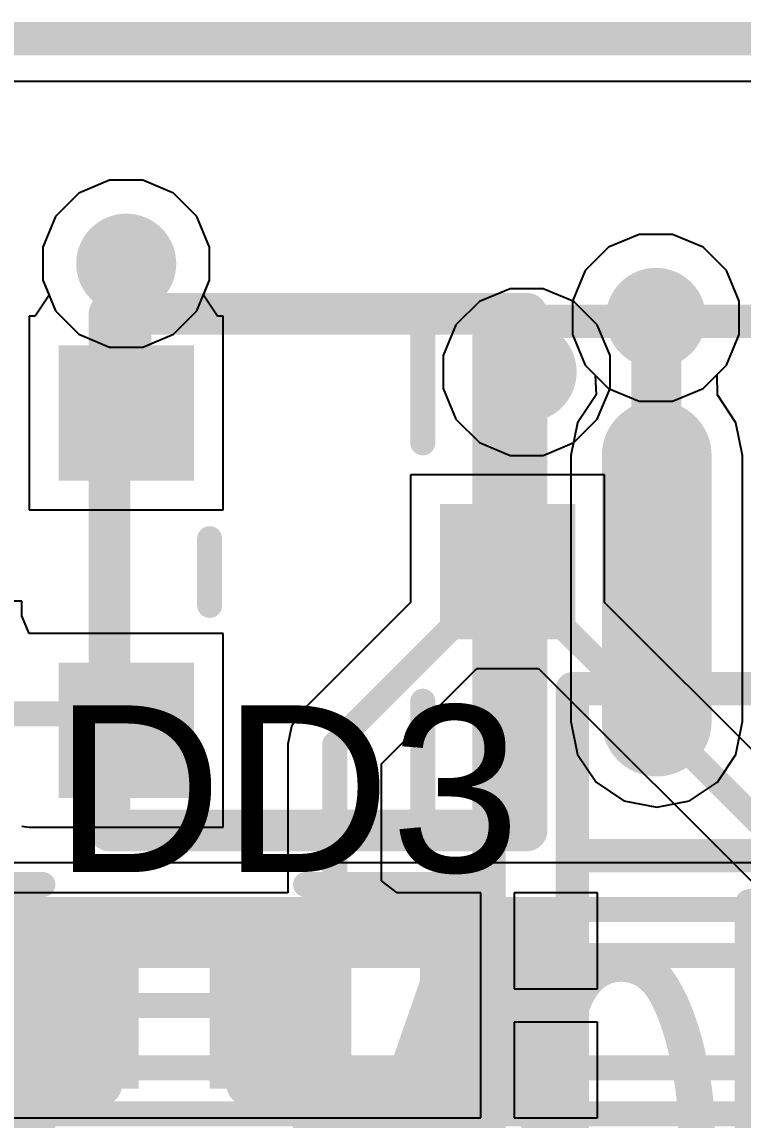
# Model space of a CAD drawing. Header units: inches. Extents: x -1.9 to 51.5, y -1.6 to 35.1.
# Drawn here: x 27.97 to 32.3, y 28.51 to 35.1 of the extents above; entities that cross this region are included whole.
import ezdxf

# ---------------------------------------------------------------- set-up
doc = ezdxf.new("R2010")
doc.units = ezdxf.units.IN
for name, color, linetype in [('Assembly Notes', 76, 'Continuous'), ('Board Shape', 56, 'Continuous'), ('Bottom Layer', 76, 'Continuous'), ('Bottom Layer 1', 5, 'Continuous'), ('Bottom Overlay', 54, 'Continuous'), ('Bottom Paste', 16, 'Continuous'), ('Bottom Solder', 6, 'Continuous'), ('Mechanical 1', 6, 'Continuous'), ('Top Assembly', 56, 'Continuous'), ('Top Courtyard', 56, 'Continuous'), ('Top Layer', 16, 'Continuous'), ('Top Layer 1', 1, 'Continuous'), ('Top Overlay', 2, 'Continuous'), ('Top Paste', 8, 'Continuous'), ('Top Solder', 216, 'Continuous'), ('Via Holes', 16, 'Continuous')]:
    doc.layers.add(name, color=color, linetype=linetype)
doc.styles.add('Arial', font='', dxfattribs={"height": 0.2})
doc.styles.add('GOST type B', font='', dxfattribs={"height": 0.2})
doc.styles.get('Arial').set_extended_font_data('Arial')
doc.styles.get('GOST type B').set_extended_font_data('GOST type B')

# ---------------------------------------------------------------- blocks, each defined once
blk = doc.blocks.new('SOIC_16_108')
at = {"layer": 'Top Layer 1'}
h = blk.add_hatch(color=1, dxfattribs=at)
edge = h.paths.add_edge_path()
edge.add_arc((-3.3491, -4.445), 0.304, 90, 180)
edge.add_line((-3.6531, -4.445), (-3.6531, -4.445))
edge.add_arc((-3.3491, -4.445), 0.304, 180, 270)
edge.add_line((-3.3491, -4.749), (-1.7527, -4.749))
edge.add_arc((-1.7527, -4.445), 0.304, 270, 360)
edge.add_line((-1.4487, -4.445), (-1.4487, -4.445))
edge.add_arc((-1.7527, -4.445), 0.304, 0, 90)
edge.add_line((-1.7527, -4.141), (-3.3491, -4.141))
at = {"layer": 'Top Paste'}
h = blk.add_hatch(color=8, dxfattribs=at)
edge = h.paths.add_edge_path()
edge.add_arc((-3.3491, -4.445), 0.304, 90, 180)
edge.add_line((-3.6531, -4.445), (-3.6531, -4.445))
edge.add_arc((-3.3491, -4.445), 0.304, 180, 270)
edge.add_line((-3.3491, -4.749), (-1.7527, -4.749))
edge.add_arc((-1.7527, -4.445), 0.304, 270, 360)
edge.add_line((-1.4487, -4.445), (-1.4487, -4.445))
edge.add_arc((-1.7527, -4.445), 0.304, 0, 90)
edge.add_line((-1.7527, -4.141), (-3.3491, -4.141))
at = {"layer": 'Top Solder'}
h = blk.add_hatch(color=216, dxfattribs=at)
edge = h.paths.add_edge_path()
edge.add_arc((-3.3491, -4.445), 0.329, 90, 180)
edge.add_line((-3.6781, -4.445), (-3.6781, -4.445))
edge.add_arc((-3.3491, -4.445), 0.329, 180, 270)
edge.add_line((-3.3491, -4.774), (-1.7527, -4.774))
edge.add_arc((-1.7527, -4.445), 0.329, 270, 360)
edge.add_line((-1.4237, -4.445), (-1.4237, -4.445))
edge.add_arc((-1.7527, -4.445), 0.329, 0, 90)
edge.add_line((-1.7527, -4.116), (-3.3491, -4.116))
at = {"layer": 'Mechanical 1'}
for points in [[(-1.95, -4.95, 0.2, 0.2, 0), (-1.95, 4.95, 0.2, 0.2, 0)], [(1.95, -4.95, 0.2, 0.2, 0), (-1.95, -4.95, 0.2, 0.2, 0)]]:
    blk.add_lwpolyline(points, format="xyseb", dxfattribs=at)
blk.add_lwpolyline([(-2, -4.95, 0.1, 0.1, 1), (-1.9, -4.95, 0.1, 0.1, 1)], format="xyseb", close=True, dxfattribs=at)
blk.add_lwpolyline([(-2, -4.95, 0.1, 0.1, 1), (-1.9, -4.95, 0.1, 0.1, 1)], format="xyseb", close=True, dxfattribs=at)
at = {"layer": 'Top Assembly'}
for points in [[(-4.1531, -5.45, 0.2, 0.2, 0), (-4.1531, 5.45, 0.2, 0.2, 0)], [(4.1531, -5.45, 0.2, 0.2, 0), (-4.1531, -5.45, 0.2, 0.2, 0)]]:
    blk.add_lwpolyline(points, format="xyseb", dxfattribs=at)
blk.add_lwpolyline([(-4.2031, -5.45, 0.1, 0.1, 1), (-4.1031, -5.45, 0.1, 0.1, 1)], format="xyseb", close=True, dxfattribs=at)
blk.add_lwpolyline([(-4.2031, -5.45, 0.1, 0.1, 1), (-4.1031, -5.45, 0.1, 0.1, 1)], format="xyseb", close=True, dxfattribs=at)
at = {"layer": 'Top Courtyard'}
for points in [[(-4.1531, -5.45, 0.2, 0.2, 0), (-4.1531, 5.45, 0.2, 0.2, 0)], [(4.1531, -5.45, 0.2, 0.2, 0), (-4.1531, -5.45, 0.2, 0.2, 0)]]:
    blk.add_lwpolyline(points, format="xyseb", dxfattribs=at)
blk.add_lwpolyline([(-4.2031, -5.45, 0.1, 0.1, 1), (-4.1031, -5.45, 0.1, 0.1, 1)], format="xyseb", close=True, dxfattribs=at)
blk.add_lwpolyline([(-4.2031, -5.45, 0.1, 0.1, 1), (-4.1031, -5.45, 0.1, 0.1, 1)], format="xyseb", close=True, dxfattribs=at)
at = {"layer": 'Top Overlay'}
for points in [[(-0.9487, -4.95, 0.2, 0.2, 0), (-0.9487, 4.95, 0.2, 0.2, 0)], [(0.9487, -4.95, 0.2, 0.2, 0), (-0.9487, -4.95, 0.2, 0.2, 0)]]:
    blk.add_lwpolyline(points, format="xyseb", dxfattribs=at)
blk.add_lwpolyline([(-0.9987, -4.95, 0.1, 0.1, 1), (-0.8987, -4.95, 0.1, 0.1, 1)], format="xyseb", close=True, dxfattribs=at)
blk.add_lwpolyline([(-0.9987, -4.95, 0.1, 0.1, 1), (-0.8987, -4.95, 0.1, 0.1, 1)], format="xyseb", close=True, dxfattribs=at)
blk = doc.blocks.new('SOT23_3_B_111')
at = {"layer": 'Bottom Layer 1'}
for points in [[(-1.506, 1.336), (-0.744, 1.336), (-0.744, 0.574), (-1.506, 0.574)], [(0.78, 0.3835), (1.542, 0.3835), (1.542, -0.3785), (0.78, -0.3785)], [(-1.506, -0.569), (-0.744, -0.569), (-0.744, -1.331), (-1.506, -1.331)]]:
    blk.add_hatch(color=5, dxfattribs=at).paths.add_polyline_path(points)
at = {"layer": 'Bottom Paste'}
for points in [[(-1.506, 1.336), (-0.744, 1.336), (-0.744, 0.574), (-1.506, 0.574)], [(0.78, 0.3835), (1.542, 0.3835), (1.542, -0.3785), (0.78, -0.3785)], [(-1.506, -0.569), (-0.744, -0.569), (-0.744, -1.331), (-1.506, -1.331)]]:
    blk.add_hatch(color=16, dxfattribs=at).paths.add_polyline_path(points)
at = {"layer": 'Bottom Solder'}
for points in [[(-1.531, 1.361), (-0.719, 1.361), (-0.719, 0.549), (-1.531, 0.549)], [(0.755, 0.4085), (1.567, 0.4085), (1.567, -0.4035), (0.755, -0.4035)], [(-1.531, -0.544), (-0.719, -0.544), (-0.719, -1.356), (-1.531, -1.356)]]:
    blk.add_hatch(color=6, dxfattribs=at).paths.add_polyline_path(points)
at = {"layer": 'Assembly Notes'}
for points in [[(-1.225, 1.55, 0.25, 0.25, 0), (1.275, 1.55, 0.25, 0.25, 0)], [(-1.225, -1.55, 0.25, 0.25, 0), (-1.225, 1.55, 0.25, 0.25, 0)], [(1.275, -1.55, 0.25, 0.25, 0), (1.275, 1.55, 0.25, 0.25, 0)], [(-1.225, -1.55, 0.25, 0.25, 0), (1.275, -1.55, 0.25, 0.25, 0)]]:
    blk.add_lwpolyline(points, format="xyseb", dxfattribs=at)
for points in [[(-1.2875, 1.55, 0.125, 0.125, 1), (-1.1625, 1.55, 0.125, 0.125, 1)], [(-1.2875, 1.55, 0.125, 0.125, 1), (-1.1625, 1.55, 0.125, 0.125, 1)], [(1.2125, 1.55, 0.125, 0.125, 1), (1.3375, 1.55, 0.125, 0.125, 1)], [(1.2125, 1.55, 0.125, 0.125, 1), (1.3375, 1.55, 0.125, 0.125, 1)], [(-1.2875, -1.55, 0.125, 0.125, 1), (-1.1625, -1.55, 0.125, 0.125, 1)], [(-1.2875, -1.55, 0.125, 0.125, 1), (-1.1625, -1.55, 0.125, 0.125, 1)], [(1.2125, -1.55, 0.125, 0.125, 1), (1.3375, -1.55, 0.125, 0.125, 1)], [(1.2125, -1.55, 0.125, 0.125, 1), (1.3375, -1.55, 0.125, 0.125, 1)]]:
    blk.add_lwpolyline(points, format="xyseb", close=True, dxfattribs=at)
at = {"layer": 'Bottom Overlay'}
for points in [[(-0.425, 1.5031, 0.15, 0.15, 0), (0.653, 1.5031, 0.15, 0.15, 0)], [(0.653, 0.775, 0.15, 0.15, 0), (0.653, 1.5031, 0.15, 0.15, 0)], [(-0.625, -0.2, 0.15, 0.15, 0), (-0.625, 0.2, 0.15, 0.15, 0)], [(0.653, -1.5034, 0.15, 0.15, 0), (0.653, -0.775, 0.15, 0.15, 0)], [(-0.375, -1.5034, 0.15, 0.15, 0), (0.653, -1.5034, 0.15, 0.15, 0)]]:
    blk.add_lwpolyline(points, format="xyseb", dxfattribs=at)
for points in [[(-0.4625, 1.5031, 0.075, 0.075, 1), (-0.3875, 1.5031, 0.075, 0.075, 1)], [(0.6155, 1.5031, 0.075, 0.075, 1), (0.6905, 1.5031, 0.075, 0.075, 1)], [(0.6155, 1.5031, 0.075, 0.075, 1), (0.6905, 1.5031, 0.075, 0.075, 1)], [(0.6155, 0.775, 0.075, 0.075, 1), (0.6905, 0.775, 0.075, 0.075, 1)], [(-0.6625, 0.2, 0.075, 0.075, 1), (-0.5875, 0.2, 0.075, 0.075, 1)], [(-0.6625, -0.2, 0.075, 0.075, 1), (-0.5875, -0.2, 0.075, 0.075, 1)], [(0.6155, -0.775, 0.075, 0.075, 1), (0.6905, -0.775, 0.075, 0.075, 1)], [(-0.4125, -1.5034, 0.075, 0.075, 1), (-0.3375, -1.5034, 0.075, 0.075, 1)], [(0.6155, -1.5034, 0.075, 0.075, 1), (0.6905, -1.5034, 0.075, 0.075, 1)], [(0.6155, -1.5034, 0.075, 0.075, 1), (0.6905, -1.5034, 0.075, 0.075, 1)]]:
    blk.add_lwpolyline(points, format="xyseb", close=True, dxfattribs=at)
at = {"layer": 'Assembly Notes', "style": 'GOST type B', "text_generation_flag": 2}
blk.add_text('VT2_10', height=2.15, rotation=180, dxfattribs=at).set_placement((-0.025, -1.9))
blk = doc.blocks.new('0603R_B_131')
at = {"layer": 'Bottom Layer 1'}
for points in [[(-0.25, 0.475), (-0.25, -0.475), (-1.05, -0.475), (-1.05, 0.475)], [(1.05, 0.475), (1.05, -0.475), (0.25, -0.475), (0.25, 0.475)]]:
    blk.add_hatch(color=5, dxfattribs=at).paths.add_polyline_path(points)
at = {"layer": 'Bottom Paste'}
for points in [[(-0.25, 0.475), (-0.25, -0.475), (-1.05, -0.475), (-1.05, 0.475)], [(1.05, 0.475), (1.05, -0.475), (0.25, -0.475), (0.25, 0.475)]]:
    blk.add_hatch(color=16, dxfattribs=at).paths.add_polyline_path(points)
at = {"layer": 'Bottom Solder'}
for points in [[(-0.225, 0.5), (-0.225, -0.5), (-1.075, -0.5), (-1.075, 0.5)], [(1.075, 0.5), (1.075, -0.5), (0.225, -0.5), (0.225, 0.5)]]:
    blk.add_hatch(color=6, dxfattribs=at).paths.add_polyline_path(points)
at = {"layer": 'Assembly Notes'}
for points in [[(-0.85, -0.475, 0.25, 0.25, 0), (-0.85, 0.475, 0.25, 0.25, 0)], [(-0.85, 0.475, 0.25, 0.25, 0), (0.85, 0.475, 0.25, 0.25, 0)], [(0.85, -0.475, 0.25, 0.25, 0), (0.85, 0.475, 0.25, 0.25, 0)], [(-0.85, -0.475, 0.25, 0.25, 0), (0.85, -0.475, 0.25, 0.25, 0)]]:
    blk.add_lwpolyline(points, format="xyseb", dxfattribs=at)
for points in [[(-0.9125, 0.475, 0.125, 0.125, 1), (-0.7875, 0.475, 0.125, 0.125, 1)], [(-0.9125, 0.475, 0.125, 0.125, 1), (-0.7875, 0.475, 0.125, 0.125, 1)], [(0.7875, 0.475, 0.125, 0.125, 1), (0.9125, 0.475, 0.125, 0.125, 1)], [(0.7875, 0.475, 0.125, 0.125, 1), (0.9125, 0.475, 0.125, 0.125, 1)], [(-0.9125, -0.475, 0.125, 0.125, 1), (-0.7875, -0.475, 0.125, 0.125, 1)], [(-0.9125, -0.475, 0.125, 0.125, 1), (-0.7875, -0.475, 0.125, 0.125, 1)], [(0.7875, -0.475, 0.125, 0.125, 1), (0.9125, -0.475, 0.125, 0.125, 1)], [(0.7875, -0.475, 0.125, 0.125, 1), (0.9125, -0.475, 0.125, 0.125, 1)]]:
    blk.add_lwpolyline(points, format="xyseb", close=True, dxfattribs=at)
at = {"layer": 'Bottom Overlay'}
for points in [[(-0.5, 0.725, 0.15, 0.15, 0), (0.5, 0.725, 0.15, 0.15, 0)], [(-0.5, -0.725, 0.15, 0.15, 0), (0.5, -0.725, 0.15, 0.15, 0)]]:
    blk.add_lwpolyline(points, format="xyseb", dxfattribs=at)
for points in [[(-0.5375, 0.725, 0.075, 0.075, 1), (-0.4625, 0.725, 0.075, 0.075, 1)], [(0.4625, 0.725, 0.075, 0.075, 1), (0.5375, 0.725, 0.075, 0.075, 1)], [(-0.5375, -0.725, 0.075, 0.075, 1), (-0.4625, -0.725, 0.075, 0.075, 1)], [(0.4625, -0.725, 0.075, 0.075, 1), (0.5375, -0.725, 0.075, 0.075, 1)]]:
    blk.add_lwpolyline(points, format="xyseb", close=True, dxfattribs=at)
at = {"layer": 'Assembly Notes', "style": 'GOST type B', "text_generation_flag": 2}
blk.add_text('R13_10', height=2.15, rotation=180, dxfattribs=at).set_placement((-2.4, -1.4))
blk = doc.blocks.new('0603R_B_141')
at = {"layer": 'Bottom Layer 1'}
for points in [[(-0.25, 0.475), (-0.25, -0.475), (-1.05, -0.475), (-1.05, 0.475)], [(1.05, 0.475), (1.05, -0.475), (0.25, -0.475), (0.25, 0.475)]]:
    blk.add_hatch(color=5, dxfattribs=at).paths.add_polyline_path(points)
at = {"layer": 'Bottom Paste'}
for points in [[(-0.25, 0.475), (-0.25, -0.475), (-1.05, -0.475), (-1.05, 0.475)], [(1.05, 0.475), (1.05, -0.475), (0.25, -0.475), (0.25, 0.475)]]:
    blk.add_hatch(color=16, dxfattribs=at).paths.add_polyline_path(points)
at = {"layer": 'Bottom Solder'}
for points in [[(-0.225, 0.5), (-0.225, -0.5), (-1.075, -0.5), (-1.075, 0.5)], [(1.075, 0.5), (1.075, -0.5), (0.225, -0.5), (0.225, 0.5)]]:
    blk.add_hatch(color=6, dxfattribs=at).paths.add_polyline_path(points)
at = {"layer": 'Assembly Notes'}
for points in [[(-0.85, -0.475, 0.25, 0.25, 0), (-0.85, 0.475, 0.25, 0.25, 0)], [(-0.85, 0.475, 0.25, 0.25, 0), (0.85, 0.475, 0.25, 0.25, 0)], [(0.85, -0.475, 0.25, 0.25, 0), (0.85, 0.475, 0.25, 0.25, 0)], [(-0.85, -0.475, 0.25, 0.25, 0), (0.85, -0.475, 0.25, 0.25, 0)]]:
    blk.add_lwpolyline(points, format="xyseb", dxfattribs=at)
for points in [[(-0.9125, 0.475, 0.125, 0.125, 1), (-0.7875, 0.475, 0.125, 0.125, 1)], [(-0.9125, 0.475, 0.125, 0.125, 1), (-0.7875, 0.475, 0.125, 0.125, 1)], [(0.7875, 0.475, 0.125, 0.125, 1), (0.9125, 0.475, 0.125, 0.125, 1)], [(0.7875, 0.475, 0.125, 0.125, 1), (0.9125, 0.475, 0.125, 0.125, 1)], [(-0.9125, -0.475, 0.125, 0.125, 1), (-0.7875, -0.475, 0.125, 0.125, 1)], [(-0.9125, -0.475, 0.125, 0.125, 1), (-0.7875, -0.475, 0.125, 0.125, 1)], [(0.7875, -0.475, 0.125, 0.125, 1), (0.9125, -0.475, 0.125, 0.125, 1)], [(0.7875, -0.475, 0.125, 0.125, 1), (0.9125, -0.475, 0.125, 0.125, 1)]]:
    blk.add_lwpolyline(points, format="xyseb", close=True, dxfattribs=at)
at = {"layer": 'Bottom Overlay'}
for points in [[(-0.5, 0.725, 0.15, 0.15, 0), (0.5, 0.725, 0.15, 0.15, 0)], [(-0.5, -0.725, 0.15, 0.15, 0), (0.5, -0.725, 0.15, 0.15, 0)]]:
    blk.add_lwpolyline(points, format="xyseb", dxfattribs=at)
for points in [[(-0.5375, 0.725, 0.075, 0.075, 1), (-0.4625, 0.725, 0.075, 0.075, 1)], [(0.4625, 0.725, 0.075, 0.075, 1), (0.5375, 0.725, 0.075, 0.075, 1)], [(-0.5375, -0.725, 0.075, 0.075, 1), (-0.4625, -0.725, 0.075, 0.075, 1)], [(0.4625, -0.725, 0.075, 0.075, 1), (0.5375, -0.725, 0.075, 0.075, 1)]]:
    blk.add_lwpolyline(points, format="xyseb", close=True, dxfattribs=at)
at = {"layer": 'Assembly Notes', "style": 'GOST type B', "text_generation_flag": 2}
blk.add_text('R12_10', height=2.15, rotation=180, dxfattribs=at).set_placement((-2.4, -1.4))
blk = doc.blocks.new('0603R_B_151')
at = {"layer": 'Bottom Layer 1'}
for points in [[(-0.25, 0.475), (-0.25, -0.475), (-1.05, -0.475), (-1.05, 0.475)], [(1.05, 0.475), (1.05, -0.475), (0.25, -0.475), (0.25, 0.475)]]:
    blk.add_hatch(color=5, dxfattribs=at).paths.add_polyline_path(points)
at = {"layer": 'Bottom Paste'}
for points in [[(-0.25, 0.475), (-0.25, -0.475), (-1.05, -0.475), (-1.05, 0.475)], [(1.05, 0.475), (1.05, -0.475), (0.25, -0.475), (0.25, 0.475)]]:
    blk.add_hatch(color=16, dxfattribs=at).paths.add_polyline_path(points)
at = {"layer": 'Bottom Solder'}
for points in [[(-0.225, 0.5), (-0.225, -0.5), (-1.075, -0.5), (-1.075, 0.5)], [(1.075, 0.5), (1.075, -0.5), (0.225, -0.5), (0.225, 0.5)]]:
    blk.add_hatch(color=6, dxfattribs=at).paths.add_polyline_path(points)
at = {"layer": 'Assembly Notes'}
for points in [[(-0.85, -0.475, 0.25, 0.25, 0), (-0.85, 0.475, 0.25, 0.25, 0)], [(-0.85, 0.475, 0.25, 0.25, 0), (0.85, 0.475, 0.25, 0.25, 0)], [(0.85, -0.475, 0.25, 0.25, 0), (0.85, 0.475, 0.25, 0.25, 0)], [(-0.85, -0.475, 0.25, 0.25, 0), (0.85, -0.475, 0.25, 0.25, 0)]]:
    blk.add_lwpolyline(points, format="xyseb", dxfattribs=at)
for points in [[(-0.9125, 0.475, 0.125, 0.125, 1), (-0.7875, 0.475, 0.125, 0.125, 1)], [(-0.9125, 0.475, 0.125, 0.125, 1), (-0.7875, 0.475, 0.125, 0.125, 1)], [(0.7875, 0.475, 0.125, 0.125, 1), (0.9125, 0.475, 0.125, 0.125, 1)], [(0.7875, 0.475, 0.125, 0.125, 1), (0.9125, 0.475, 0.125, 0.125, 1)], [(-0.9125, -0.475, 0.125, 0.125, 1), (-0.7875, -0.475, 0.125, 0.125, 1)], [(-0.9125, -0.475, 0.125, 0.125, 1), (-0.7875, -0.475, 0.125, 0.125, 1)], [(0.7875, -0.475, 0.125, 0.125, 1), (0.9125, -0.475, 0.125, 0.125, 1)], [(0.7875, -0.475, 0.125, 0.125, 1), (0.9125, -0.475, 0.125, 0.125, 1)]]:
    blk.add_lwpolyline(points, format="xyseb", close=True, dxfattribs=at)
at = {"layer": 'Bottom Overlay'}
for points in [[(-0.5, 0.725, 0.15, 0.15, 0), (0.5, 0.725, 0.15, 0.15, 0)], [(-0.5, -0.725, 0.15, 0.15, 0), (0.5, -0.725, 0.15, 0.15, 0)]]:
    blk.add_lwpolyline(points, format="xyseb", dxfattribs=at)
for points in [[(-0.5375, 0.725, 0.075, 0.075, 1), (-0.4625, 0.725, 0.075, 0.075, 1)], [(0.4625, 0.725, 0.075, 0.075, 1), (0.5375, 0.725, 0.075, 0.075, 1)], [(-0.5375, -0.725, 0.075, 0.075, 1), (-0.4625, -0.725, 0.075, 0.075, 1)], [(0.4625, -0.725, 0.075, 0.075, 1), (0.5375, -0.725, 0.075, 0.075, 1)]]:
    blk.add_lwpolyline(points, format="xyseb", close=True, dxfattribs=at)
at = {"layer": 'Assembly Notes', "style": 'GOST type B', "text_generation_flag": 2}
blk.add_text('R11_10', height=2.15, rotation=180, dxfattribs=at).set_placement((-2.4, -1.4))

msp = doc.modelspace()

# ---------------------------------------------------------------- hatches: boundary and pattern name
at = {"layer": 'Bottom Layer'}
h = msp.add_hatch(color=76, dxfattribs=at)
edge = h.paths.add_edge_path()
edge.add_arc((28.6, 33.65), 0.3, 0, 360)
h = msp.add_hatch(color=76, dxfattribs=at)
edge = h.paths.add_edge_path()
edge.add_arc((31.775, 33.325), 0.3, 0, 360)
h = msp.add_hatch(color=76, dxfattribs=at)
edge = h.paths.add_edge_path()
edge.add_arc((31, 33), 0.3, 0, 360)
at = {"layer": 'Bottom Layer 1'}
h = msp.add_hatch(color=5, dxfattribs=at)
edge = h.paths.add_edge_path()
edge.add_arc((28.6, 33.65), 0.3, 0, 360)
h = msp.add_hatch(color=5, dxfattribs=at)
edge = h.paths.add_edge_path()
edge.add_arc((31.775, 33.325), 0.3, 0, 360)
h = msp.add_hatch(color=5, dxfattribs=at)
edge = h.paths.add_edge_path()
edge.add_arc((31, 33), 0.3, 0, 360)
at = {"layer": 'Top Layer'}
h = msp.add_hatch(color=16, dxfattribs=at)
edge = h.paths.add_edge_path()
edge.add_arc((28.6, 33.65), 0.3, 0, 360)
h = msp.add_hatch(color=16, dxfattribs=at)
edge = h.paths.add_edge_path()
edge.add_arc((31.775, 33.325), 0.3, 0, 360)
h = msp.add_hatch(color=16, dxfattribs=at)
edge = h.paths.add_edge_path()
edge.add_arc((31, 33), 0.3, 0, 360)
at = {"layer": 'Top Layer 1'}
h = msp.add_hatch(color=1, dxfattribs=at)
edge = h.paths.add_edge_path()
edge.add_arc((28.6, 33.65), 0.3, 0, 360)
h = msp.add_hatch(color=1, dxfattribs=at)
edge = h.paths.add_edge_path()
edge.add_arc((31.775, 33.325), 0.3, 0, 360)
h = msp.add_hatch(color=1, dxfattribs=at)
edge = h.paths.add_edge_path()
edge.add_arc((31, 33), 0.3, 0, 360)
at = {"layer": 'Via Holes'}
h = msp.add_hatch(color=7, dxfattribs=at)
edge = h.paths.add_edge_path()
edge.add_arc((28.6, 33.65), 0.15, 0, 360)
h = msp.add_hatch(color=7, dxfattribs=at)
edge = h.paths.add_edge_path()
edge.add_arc((31.775, 33.325), 0.15, 0, 360)
h = msp.add_hatch(color=7, dxfattribs=at)
edge = h.paths.add_edge_path()
edge.add_arc((31, 33), 0.15, 0, 360)

# ---------------------------------------------------------------- linework, layer by layer
at = {"layer": 'Board Shape'}
msp.add_lwpolyline([(3, 35, 0.2, 0.2, 0), (47, 35, 0.2, 0.2, 0)], format="xyseb", dxfattribs=at)
at = {"layer": 'Bottom Layer'}
for p, q in [((3, 34.7451), (47, 34.7451)), ((30.9006, 33.5), (30.7168, 33.4239)), ((31.0995, 33.5), (30.9006, 33.5)), ((31.2833, 33.4239), (31.0995, 33.5)), ((30.7168, 33.4239), (30.5761, 33.2833)), ((31.4239, 33.2833), (31.2833, 33.4239)), ((30.5761, 33.2833), (30.5, 33.0995)), ((31.5, 33.0995), (31.4239, 33.2833)), ((30.5, 33.0995), (30.5, 32.9006)), ((31.5, 32.9006), (31.5, 33.0995)), ((30.5, 32.9006), (30.5761, 32.7168)), ((31.4239, 32.7168), (31.5, 32.9006)), ((30.5761, 32.7168), (30.7168, 32.5762)), ((31.2833, 32.5762), (31.4239, 32.7168)), ((30.7168, 32.5762), (30.9006, 32.5)), ((31.0995, 32.5), (31.2833, 32.5762)), ((30.9006, 32.5), (31.0995, 32.5))]:
    msp.add_line(p, q, dxfattribs=at)
at = {"layer": 'Bottom Layer 1'}
for p, q in [((3, 34.7451), (47, 34.7451)), ((28.5005, 34.15), (28.3168, 34.0739)), ((28.6995, 34.15), (28.5005, 34.15)), ((28.8832, 34.0739), (28.6995, 34.15)), ((28.3168, 34.0739), (28.1761, 33.9332)), ((29.0239, 33.9332), (28.8832, 34.0739)), ((28.1761, 33.9332), (28.1, 33.7495)), ((29.1, 33.7495), (29.0239, 33.9332)), ((31.6755, 33.825), (31.4918, 33.7489)), ((31.8745, 33.825), (31.6755, 33.825)), ((32.0582, 33.7489), (31.8745, 33.825)), ((28.1, 33.7495), (28.1, 33.5505)), ((29.1, 33.5505), (29.1, 33.7495)), ((31.4918, 33.7489), (31.3511, 33.6082)), ((32.1989, 33.6082), (32.0582, 33.7489)), ((31.3511, 33.6082), (31.275, 33.4245)), ((32.275, 33.4245), (32.1989, 33.6082)), ((28.1, 33.5505), (28.1371, 33.461)), ((29.0629, 33.461), (29.1, 33.5505)), ((28.1371, 33.461), (28.0536, 33.336)), ((29.1464, 33.336), (29.0629, 33.461)), ((31.275, 33.4245), (31.275, 33.2255)), ((32.275, 33.2255), (32.275, 33.4245)), ((28.0536, 33.336), (28.019, 33.336)), ((28.019, 33.336), (28.019, 32.174)), ((29.181, 33.336), (29.1464, 33.336)), ((29.181, 32.174), (29.181, 33.336)), ((31.275, 33.2255), (31.3511, 33.0418)), ((32.1989, 33.0418), (32.275, 33.2255)), ((31.3511, 33.0418), (31.4918, 32.9011)), ((32.0582, 32.9011), (32.1989, 33.0418)), ((31.4918, 32.9011), (31.6755, 32.825)), ((31.8745, 32.825), (32.0582, 32.9011)), ((31.6755, 32.825), (31.8745, 32.825)), ((31.467, 32.3835), (30.305, 32.3835)), ((30.305, 32.3835), (30.305, 31.618)), ((31.467, 31.618), (31.467, 32.3835)), ((28.019, 32.174), (29.181, 32.174)), ((27.975, 31.625), (26.775, 31.625)), ((27.975, 31.5378), (27.975, 31.625)), ((30.305, 31.618), (29.6517, 30.9648)), ((34.95, 28.135), (31.467, 31.618)), ((28.019, 31.431), (27.975, 31.5378)), ((29.181, 31.431), (28.019, 31.431)), ((29.181, 30.269), (29.181, 31.431)), ((30.1304, 30.6504), (30.7015, 31.2215)), ((30.7015, 31.2215), (31.0705, 31.2215)), ((31.0705, 31.2215), (37.1696, 25.1224)), ((29.6517, 30.9648), (29.591, 30.8738)), ((29.591, 30.8738), (29.5696, 30.7665)), ((29.5696, 30.7665), (29.5696, 29.875)), ((30.1304, 29.9484), (30.1304, 30.6504)), ((27.975, 30.275), (28.019, 30.269)), ((28.019, 30.269), (28.019, 30.269)), ((28.019, 30.269), (28.0975, 30.269)), ((28.0975, 30.269), (29.181, 30.269)), ((30.225, 29.875), (30.1304, 29.9484)), ((28.85, 29.875), (27.65, 29.875)), ((28.925, 29.875), (28.85, 29.875)), ((28.85, 29.875), (28.85, 29.875)), ((29.5696, 29.875), (28.925, 29.875)), ((28.925, 29.875), (28.925, 29.875)), ((30.2554, 29.875), (30.225, 29.875)), ((30.725, 29.875), (30.2554, 29.875)), ((30.725, 29.2), (30.725, 29.875)), ((31.425, 29.875), (30.925, 29.875)), ((30.925, 29.875), (30.925, 29.3)), ((31.425, 29.3), (31.425, 29.875)), ((30.925, 29.3), (31.425, 29.3)), ((30.725, 28.525), (30.725, 29.2)), ((31.425, 29.1), (30.925, 29.1)), ((30.925, 29.1), (30.925, 28.525)), ((31.425, 28.525), (31.425, 29.1)), ((27.65, 28.525), (28.85, 28.525)), ((28.85, 28.525), (28.85, 28.525)), ((28.85, 28.525), (28.925, 28.525)), ((28.925, 28.525), (28.925, 28.525)), ((28.925, 28.525), (30.1, 28.525)), ((30.1, 28.525), (30.125, 28.525)), ((30.125, 28.525), (30.225, 28.525)), ((30.225, 28.525), (30.25, 28.525)), ((30.25, 28.525), (30.725, 28.525)), ((30.925, 28.525), (31.425, 28.525))]:
    msp.add_line(p, q, dxfattribs=at)
for points in [[(28.6, 32.755, 0.3, 0.3, 0), (28.6, 33.65, 0.3, 0.3, 0)], [(29.85, 30.7665, 0.15, 0.15, 0), (30.886, 31.8025, 0.15, 0.15, 0)], [(30.886, 31.8025, 0.15, 0.15, 0), (37.45, 25.2385, 0.15, 0.15, 0)], [(27.375, 30.95, 0.15, 0.15, 0), (28.5, 30.95, 0.15, 0.15, 0)], [(28.5, 30.95, 0.15, 0.15, 0), (28.6, 30.85, 0.15, 0.15, 0)], [(29.85, 29.525, 0.15, 0.15, 0), (29.85, 30.7665, 0.15, 0.15, 0)], [(29.525, 29.2, 0.15, 0.15, 0), (29.85, 29.525, 0.15, 0.15, 0)], [(28.25, 29.2, 0.15, 0.15, 0), (29.525, 29.2, 0.15, 0.15, 0)]]:
    msp.add_lwpolyline(points, format="xyseb", dxfattribs=at)
for points in [[(28.525, 33.65, 0.15, 0.15, 1), (28.675, 33.65, 0.15, 0.15, 1)], [(28.525, 32.755, 0.15, 0.15, 1), (28.675, 32.755, 0.15, 0.15, 1)], [(30.8485, 31.8025, 0.075, 0.075, 1), (30.9235, 31.8025, 0.075, 0.075, 1)], [(30.8485, 31.8025, 0.075, 0.075, 1), (30.9235, 31.8025, 0.075, 0.075, 1)], [(28.4625, 30.95, 0.075, 0.075, 1), (28.5375, 30.95, 0.075, 0.075, 1)], [(28.4625, 30.95, 0.075, 0.075, 1), (28.5375, 30.95, 0.075, 0.075, 1)], [(28.5625, 30.85, 0.075, 0.075, 1), (28.6375, 30.85, 0.075, 0.075, 1)], [(29.8125, 30.7665, 0.075, 0.075, 1), (29.8875, 30.7665, 0.075, 0.075, 1)], [(29.8125, 30.7665, 0.075, 0.075, 1), (29.8875, 30.7665, 0.075, 0.075, 1)], [(29.8125, 29.525, 0.075, 0.075, 1), (29.8875, 29.525, 0.075, 0.075, 1)], [(29.8125, 29.525, 0.075, 0.075, 1), (29.8875, 29.525, 0.075, 0.075, 1)], [(28.2125, 29.2, 0.075, 0.075, 1), (28.2875, 29.2, 0.075, 0.075, 1)], [(29.4875, 29.2, 0.075, 0.075, 1), (29.5625, 29.2, 0.075, 0.075, 1)], [(29.4875, 29.2, 0.075, 0.075, 1), (29.5625, 29.2, 0.075, 0.075, 1)]]:
    msp.add_lwpolyline(points, format="xyseb", close=True, dxfattribs=at)
at = {"layer": 'Top Layer'}
for p, q in [((3, 34.7451), (47, 34.7451)), ((30.9006, 33.5), (30.7168, 33.4239)), ((31.0995, 33.5), (30.9006, 33.5)), ((31.2833, 33.4239), (31.0995, 33.5)), ((30.7168, 33.4239), (30.5761, 33.2833)), ((31.4239, 33.2833), (31.2833, 33.4239)), ((30.5761, 33.2833), (30.5, 33.0995)), ((31.5, 33.0995), (31.4239, 33.2833)), ((30.5, 33.0995), (30.5, 32.9006)), ((31.5, 32.9006), (31.5, 33.0995)), ((30.5, 32.9006), (30.5761, 32.7168)), ((31.4239, 32.7168), (31.5, 32.9006)), ((30.5761, 32.7168), (30.7168, 32.5762)), ((31.2833, 32.5762), (31.4239, 32.7168)), ((30.7168, 32.5762), (30.9006, 32.5)), ((31.0995, 32.5), (31.2833, 32.5762)), ((30.9006, 32.5), (31.0995, 32.5))]:
    msp.add_line(p, q, dxfattribs=at)
at = {"layer": 'Top Layer 1'}
for p, q in [((3, 34.7451), (47, 34.7451)), ((28.5005, 34.15), (28.3168, 34.0739)), ((28.6995, 34.15), (28.5005, 34.15)), ((28.8832, 34.0739), (28.6995, 34.15)), ((28.3168, 34.0739), (28.1761, 33.9332)), ((29.0239, 33.9332), (28.8832, 34.0739)), ((28.1761, 33.9332), (28.1, 33.7495)), ((29.1, 33.7495), (29.0239, 33.9332)), ((31.6755, 33.825), (31.4918, 33.7489)), ((31.8745, 33.825), (31.6755, 33.825)), ((32.0582, 33.7489), (31.8745, 33.825)), ((28.1, 33.7495), (28.1, 33.5505)), ((29.1, 33.5505), (29.1, 33.7495)), ((31.4918, 33.7489), (31.3511, 33.6082)), ((32.1989, 33.6082), (32.0582, 33.7489)), ((31.3511, 33.6082), (31.275, 33.4245)), ((32.275, 33.4245), (32.1989, 33.6082)), ((28.1, 33.5505), (28.1761, 33.3668)), ((29.0239, 33.3668), (29.1, 33.5505)), ((31.275, 33.4245), (31.275, 33.2255)), ((32.275, 33.2255), (32.275, 33.4245)), ((28.1761, 33.3668), (28.3168, 33.2261)), ((28.8832, 33.2261), (29.0239, 33.3668)), ((28.3168, 33.2261), (28.5005, 33.15)), ((28.6995, 33.15), (28.8832, 33.2261)), ((31.275, 33.2255), (31.3511, 33.0418)), ((32.1989, 33.0418), (32.275, 33.2255)), ((28.5005, 33.15), (28.6995, 33.15)), ((31.3511, 33.0418), (31.4118, 32.9811)), ((32.1418, 32.9847), (32.1989, 33.0418)), ((31.4118, 32.9811), (31.4166, 32.8625)), ((32.1434, 32.8625), (32.1418, 32.9847)), ((31.4166, 32.8625), (31.3053, 32.6958)), ((32.2547, 32.6958), (32.1434, 32.8625)), ((31.3053, 32.6958), (31.2661, 32.4991)), ((32.2939, 32.4991), (32.2547, 32.6958)), ((31.2661, 32.4991), (31.2661, 30.9027)), ((32.2939, 30.9027), (32.2939, 32.4991)), ((31.2661, 30.9027), (31.3053, 30.706)), ((32.2547, 30.706), (32.2939, 30.9027)), ((31.3053, 30.706), (31.4166, 30.5393)), ((32.1434, 30.5393), (32.2547, 30.706)), ((31.4166, 30.5393), (31.5834, 30.4279)), ((31.9766, 30.4279), (32.1434, 30.5393)), ((31.5834, 30.4279), (31.78, 30.3888)), ((31.78, 30.3888), (31.9766, 30.4279)), ((34.8054, 30.0554), (24.2508, 30.0554))]:
    msp.add_line(p, q, dxfattribs=at)
for points in [[(31.775, 33.325, 0.3, 0.3, 0), (31.7775, 33.3225, 0.3, 0.3, 0)], [(31.7775, 31.7034, 0.3, 0.3, 0), (31.7775, 33.3225, 0.3, 0.3, 0)], [(31.7775, 31.7034, 0.3, 0.3, 0), (31.78, 31.7009, 0.3, 0.3, 0)], [(9.375, 29.775, 0.15, 0.15, 0), (34.9215, 29.775, 0.15, 0.15, 0)], [(9.55, 29.5, 0.15, 0.15, 0), (37.325, 29.5, 0.15, 0.15, 0)], [(15.0071, 28.825, 0.15, 0.15, 0), (37.1, 28.825, 0.15, 0.15, 0)], [(15.121, 28.55, 0.15, 0.15, 0), (33.65, 28.55, 0.15, 0.15, 0)]]:
    msp.add_lwpolyline(points, format="xyseb", dxfattribs=at)
for points in [[(31.7, 33.325, 0.15, 0.15, 1), (31.85, 33.325, 0.15, 0.15, 1)], [(31.7025, 33.3225, 0.15, 0.15, 1), (31.8525, 33.3225, 0.15, 0.15, 1)], [(31.7025, 33.3225, 0.15, 0.15, 1), (31.8525, 33.3225, 0.15, 0.15, 1)], [(31.7025, 31.7034, 0.15, 0.15, 1), (31.8525, 31.7034, 0.15, 0.15, 1)], [(31.7025, 31.7034, 0.15, 0.15, 1), (31.8525, 31.7034, 0.15, 0.15, 1)], [(31.705, 31.7009, 0.15, 0.15, 1), (31.855, 31.7009, 0.15, 0.15, 1)]]:
    msp.add_lwpolyline(points, format="xyseb", close=True, dxfattribs=at)

# ---------------------------------------------------------------- block references
at = {"rotation": 270}
msp.add_blockref('SOIC_16_108', (36.225, 29.15), dxfattribs=at)
for name, p in [('SOT23_3_B_111', (29.725, 31.8)), ('0603R_B_141', (26.725, 30.95)), ('0603R_B_151', (27.6, 29.2)), ('0603R_B_131', (30.175, 29.2))]:
    msp.add_blockref(name, p)

# ---------------------------------------------------------------- texts
at = {"layer": 'Top Overlay', "style": 'Arial'}
msp.add_text('DD3', height=1, dxfattribs=at).set_placement((28.1671, 30.0002))

doc.saveas('drawing.dxf')
